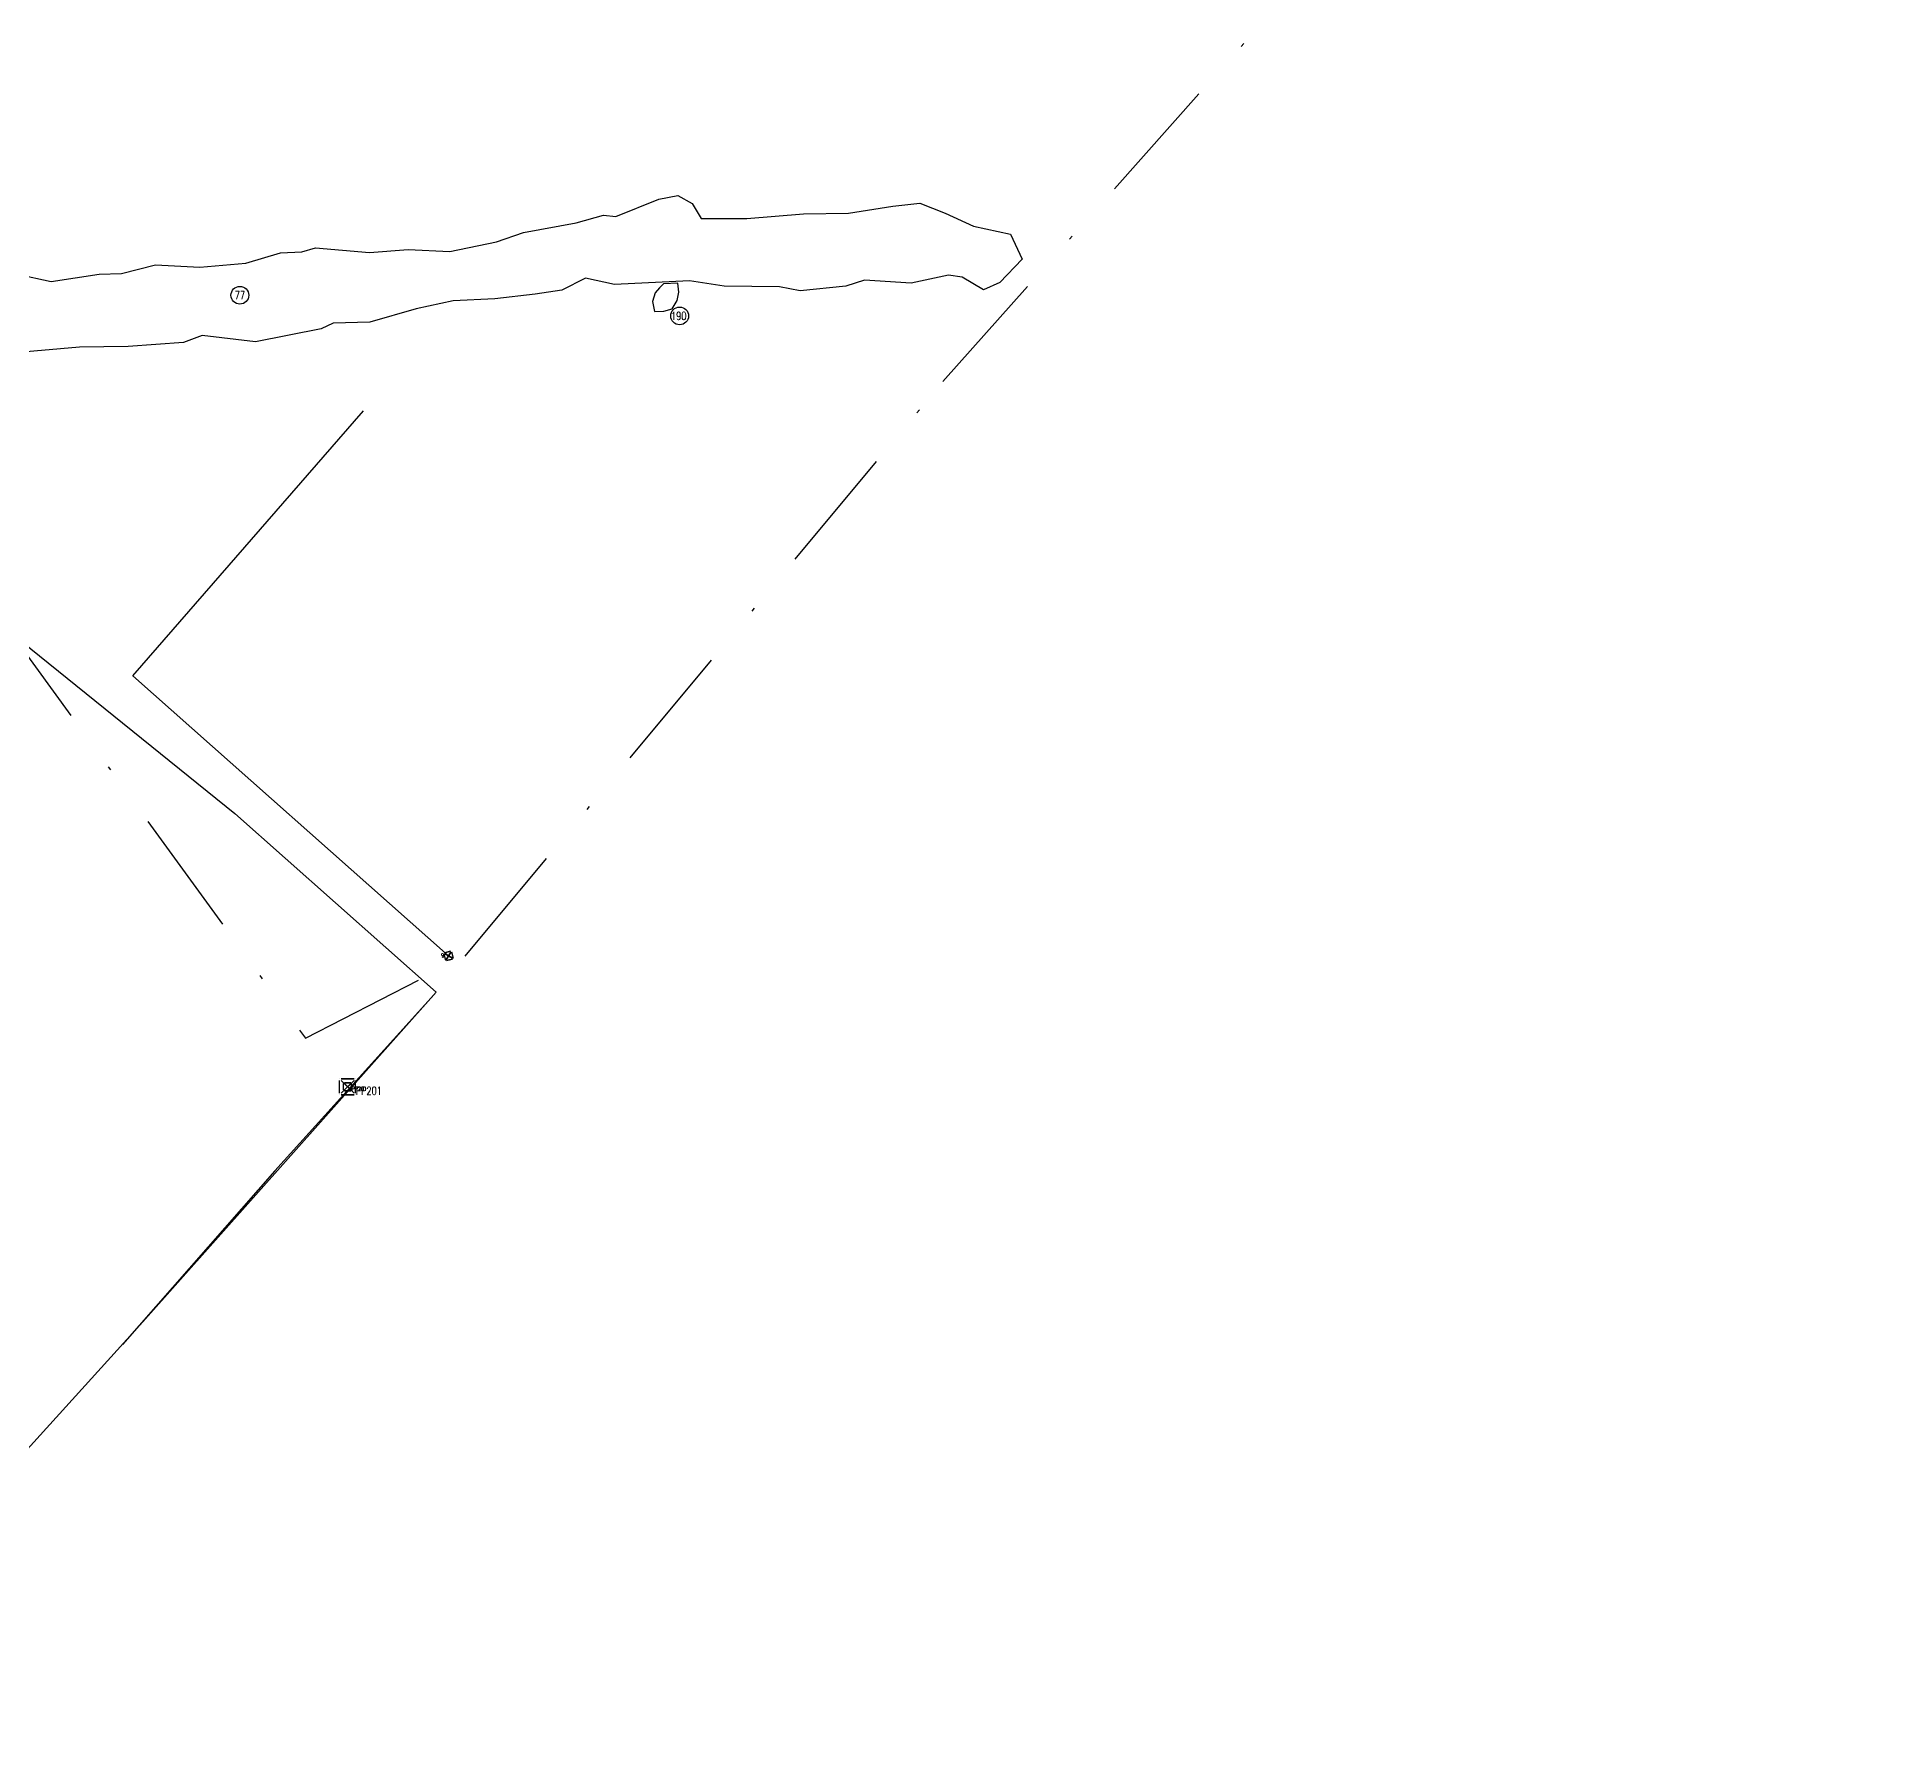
# Model space of a CAD drawing. Header units: millimetres. Extents: x -51 to 4462813, y 19 to 5794154.
# Drawn here: x 4462767.55 to 4462813.41, y 5794042.56 to 5794084.88 of the extents above; entities that cross this region are included whole.
import ezdxf

# ---------------------------------------------------------------- set-up
doc = ezdxf.new("R2010")
doc.units = ezdxf.units.MM
doc.linetypes.add('STRICHPUNKT', pattern=[25.4, 12.7, -6.35, 0, -6.35])
doc.linetypes.add('STRICHPUNKTX2', pattern=[50.8, 25.4, -12.7, 0, -12.7])
for name, color, linetype in [('Befunde', 7, 'Continuous'), ('Befundnummern', 7, 'Continuous'), ('CONTROL', 7, 'Continuous'), ('Gebäudehallen', 150, 'Continuous'), ('GGuk', 5, 'Continuous'), ('Grabungsgrenze', 102, 'STRICHPUNKTX2'), ('Passpunkte', 6, 'Continuous')]:
    doc.layers.add(name, color=color, linetype=linetype)
doc.styles.add('ROMANS', font='ROMANS.shx', dxfattribs={"width": 0.75})

# ---------------------------------------------------------------- blocks, each defined once
blk = doc.blocks.new('CONTROL')
for p, q in [((-0.1, 0.1, 0.1), (-0.1, 0.1, -0.1)), ((-0.1, -0.07999999999999999, -0.1), (-0.1, 0.08, -0.1)), ((-0.1, -0.07999999999999999, 0.1), (-0.1, 0.08, 0.1)), ((0.08, 0.1, 0.1), (-0.07999999999999999, 0.1, 0.1)), ((-0.07999999999999999, 0.1, -0.1), (0.08, 0.1, -0.1)), ((0.08, -0.08, 0.08), (-0.07999999999999999, 0.07999999999999999, -0.07999999999999996)), ((-0.07999999999999999, -0.07999999999999999, -0.07999999999999999), (0.08, 0.08, 0.07999999999999999)), ((-0.07999999999999999, 0.07999999999999999, 0.07999999999999999), (0.08, -0.08, -0.07999999999999999)), ((0.08, 0.08, -0.08), (-0.07999999999999999, -0.07999999999999999, 0.07999999999999996)), ((0.1, 0.1, -0.1), (0.1, 0.1, 0.1)), ((0.1, -0.08, -0.1), (0.1, 0.07999999999999999, -0.1)), ((0.1, -0.08, 0.1), (0.1, 0.07999999999999999, 0.1)), ((-0.1, -0.1, 0.1), (-0.1, -0.1, -0.1)), ((0.08, -0.1, 0.1), (-0.07999999999999999, -0.1, 0.1)), ((-0.07999999999999999, -0.1, -0.1), (0.08, -0.1, -0.1)), ((0.1, -0.1, -0.1), (0.1, -0.1, 0.1))]:
    blk.add_line(p, q)
at = {"style": 'ROMANS', "width": 0.75}
blk.add_attdef('NUMMER', (0.1, -0.1), '', height=0.1, dxfattribs=at)

msp = doc.modelspace()

# ---------------------------------------------------------------- linework, layer by layer
at = {"layer": 'Befunde'}
for points in [[(4462782.025973015, 5794080.377765287, 51.43604729101562), (4462783.100973014, 5794080.814765287, 51.44704729101562), (4462783.580973014, 5794080.907765287, 51.45404729101563), (4462783.939973014, 5794080.704765286, 51.42704729101563), (4462784.164973014, 5794080.333765287, 51.42204729101562), (4462785.300973014, 5794080.333765287, 51.38804729101562), (4462786.718973014, 5794080.449765286, 51.38104729101563), (4462787.847973014, 5794080.467765287, 51.38004729101562), (4462788.949973014, 5794080.643765287, 51.38504729101562), (4462789.630973014, 5794080.716765286, 51.41604729101562), (4462790.261973014, 5794080.462765287, 51.40804729101562), (4462790.968973014, 5794080.138765287, 51.41404729101562), (4462791.892973014, 5794079.935765287, 51.42404729101563), (4462792.187973014, 5794079.316765287, 51.40104729101562), (4462791.623973014, 5794078.733765286, 51.43004729101563), (4462791.215973014, 5794078.545765286, 51.40704729101562), (4462790.686973014, 5794078.861765287, 51.38904729101562), (4462790.345973014, 5794078.916765287, 51.38704729101563), (4462789.412973014, 5794078.716765286, 51.35404729101563), (4462788.241973014, 5794078.793765287, 51.36104729101562), (4462787.780973014, 5794078.636765286, 51.36804729101562), (4462786.639973014, 5794078.519765287, 51.36604729101563), (4462786.117973014, 5794078.625765286, 51.36404729101562), (4462784.739973014, 5794078.638765287, 51.34304729101562), (4462783.868973014, 5794078.771765286, 51.36204729101562), (4462781.996973014, 5794078.680765286, 51.38204729101562), (4462781.269973014, 5794078.842765287, 51.34504729101563), (4462780.679973014, 5794078.541765287, 51.36304729101563), (4462780.014973014, 5794078.438765286, 51.34604729101562), (4462779.003973014, 5794078.323765286, 51.34604729101562), (4462777.965973014, 5794078.269765287, 51.34604729101562), (4462777.037973014, 5794078.076765287, 51.36804729101562), (4462775.880973014, 5794077.741765287, 51.41904729101562), (4462774.961973014, 5794077.716765286, 51.43004729101563), (4462774.660973014, 5794077.576765287, 51.41704729101562), (4462773.020973014, 5794077.251765287, 51.45004729101562), (4462771.686973014, 5794077.402765286, 51.44804729101563), (4462771.220973014, 5794077.229765287, 51.45904729101562), (4462769.840973014, 5794077.133765287, 51.45204729101562), (4462768.624973014, 5794077.114765286, 51.42604729101562), (4462767.005973014, 5794076.970765286, 51.36704729101562)], [(4462767.070973014, 5794078.940765286, 51.43404729101562), (4462767.909973014, 5794078.755765286, 51.44404729101562), (4462769.111973014, 5794078.940765286, 51.42704729101563), (4462769.672973014, 5794078.958765287, 51.41904729101562), (4462770.525973015, 5794079.169765286, 51.43004729101563), (4462771.627973014, 5794079.113765287, 51.41804729101563), (4462772.781973014, 5794079.218765287, 51.43504729101563), (4462773.647973014, 5794079.473765287, 51.45704729101563), (4462774.181973014, 5794079.494765286, 51.43204729101562), (4462774.521973014, 5794079.598765287, 51.45604729101562), (4462775.871973014, 5794079.480765286, 51.43504729101563), (4462776.834973014, 5794079.553765287, 51.41004729101562), (4462777.876973014, 5794079.502765287, 51.39004729101563), (4462779.045973014, 5794079.750765286, 51.41404729101562), (4462779.722973014, 5794079.978765287, 51.39504729101562), (4462781.033973014, 5794080.225765286, 51.42104729101562), (4462781.720973014, 5794080.411765287, 51.43704729101562), (4462782.025973015, 5794080.377765287, 51.43604729101562)]]:
    msp.add_polyline3d(points, dxfattribs=at)
msp.add_polyline3d([(4462783.221973014, 5794078.697765286, 51.37304729101562), (4462783.117973014, 5794078.594765287, 51.36604729101563), (4462783.012973014, 5794078.471765286, 51.37004729101562), (4462782.941973014, 5794078.255765286, 51.37104729101562), (4462782.993973014, 5794078.007765287, 51.35704729101563), (4462783.227973014, 5794078.014765287, 51.35304729101562), (4462783.432973014, 5794078.076765287, 51.36304729101563), (4462783.565973014, 5794078.278765286, 51.35404729101563), (4462783.600973014, 5794078.493765286, 51.34604729101562), (4462783.574973014, 5794078.711765287, 51.34904729101562)], close=True, dxfattribs=at)
at = {"layer": 'Befundnummern'}
for centre in [(4462772.631100752, 5794078.412855058, -0.0079527089843765), (4462783.623581906, 5794077.895997337, -0.0079527089843765)]:
    msp.add_circle(centre, 0.2223130268976092, dxfattribs=at)
at = {"layer": 'Gebäudehallen'}
msp.add_polyline3d([(4462777.845306761, 5794061.894816104, 52.6751), (4462769.952318113, 5794068.898669014, 52.7723), (4462775.723765722, 5794075.519420044, 52.6928)], dxfattribs=at)
msp.add_polyline3d([(4462777.845306761, 5794061.894816104, 52.6751), (4462769.952318113, 5794068.898669014, 52.7723), (4462775.723765722, 5794075.519420044, 52.6928)], dxfattribs=at)
at = {"layer": 'GGuk'}
msp.add_polyline3d([(4462732.375119656, 5794067.76951787, 52.2341), (4462733.916575453, 5794069.53783416, 52.208), (4462738.754522878, 5794075.095325444, 51.9788), (4462742.032958051, 5794078.87352572, 51.966), (4462743.437767557, 5794077.93729036, 51.9095), (4462744.455363575, 5794076.936915114, 51.9032), (4462747.243710965, 5794079.859717386, 51.8771), (4462750.943610959, 5794083.837944617, 51.8759), (4462754.491131959, 5794080.646995055, 51.8129), (4462760.82727837, 5794075.132167285, 51.9759), (4462766.446914198, 5794070.342887157, 52.0747), (4462772.504813449, 5794065.452629157, 52.2717), (4462777.538036071, 5794060.990965961, 52.1781), (4462770.206306376, 5794052.748158068, 52.2273), (4462760.970243763, 5794042.561457109, 52.4179), (4462756.875932781, 5794045.257737805, 52.5085), (4462749.691240951, 5794051.576980025, 52.3746), (4462741.154589945, 5794059.482900762, 52.2593), (4462734.632750979, 5794065.599858723, 52.1326)], close=True, dxfattribs=at)
msp.add_polyline3d([(4462777.4919926, 5794060.928843348, 52.1381), (4462773.509048686, 5794056.524887623, 52.2231), (4462769.701151567, 5794052.183681163, 52.2524), (4462769.701151567, 5794052.183681163, 52.2524), (4462769.701151567, 5794052.183681163, 52.2524), (4462769.701151567, 5794052.183681163, 52.2524), (4462769.701151567, 5794052.183681163, 52.2524), (4462769.701151567, 5794052.183681163, 52.2524)], dxfattribs=at)
at = {"layer": 'Grabungsgrenze', "linetype": 'STRICHPUNKT', "ltscale": 0.25, "extrusion": (0.005225786931925404, 0.01592855996885687, 0.99985947619066), "elevation": 115666.1395318162}
msp.add_lwpolyline([(-2434247.530232921, -6895606.0785405), (-2434207.542706097, -6895624.437306608), (-2434196.756586841, -6895628.773541961), (-2434187.945192683, -6895632.457409031), (-2434175.751821678, -6895637.447434158), (-2434172.079705772, -6895628.439071706), (-2434166.657151827, -6895615.136569125), (-2434159.389753434, -6895597.308332333), (-2434155.444996382, -6895587.631916328), (-2434151.631965572, -6895571.174017353), (-2434179.972000374, -6895559.445580714), (-2434181.868468462, -6895569.509578764), (-2434184.04907192, -6895577.443742826), (-2434188.05734057, -6895576.564276198), (-2434189.664223279, -6895576.211327697), (-2434193.874879119, -6895574.381561054), (-2434192.187789483, -6895570.530456458), (-2434199.926229467, -6895566.270976847), (-2434209.621348705, -6895562.616431964), (-2434212.853055117, -6895561.398250338), (-2434223.517012135, -6895553.698790537), (-2434226.672809318, -6895556.895610892), (-2434233.542612047, -6895574.268094346), (-2434238.603793207, -6895585.91481626)], close=True, dxfattribs=at)

# ---------------------------------------------------------------- block references
msp.add_blockref('CONTROL', (4462775.324973014, 5794058.624765286, 52.34204729101562)).add_auto_attribs({'NUMMER': 'PP201'})
msp.add_blockref('CONTROL', (4462775.324973014, 5794058.624765286, 52.34204729101562)).add_auto_attribs({'NUMMER': 'PP201'})
at = {"layer": 'CONTROL'}
ref = msp.add_blockref('CONTROL', (4462777.845306761, 5794061.894816104, 52.6751), dxfattribs=dict(at, rotation=194.2283887535801))
ref.add_attrib('NUMMER', '6', (4462777.723795623, 5794061.967169704, 52.6751), dxfattribs={"layer": '0', "color": 0, "height": 0.1, "rotation": 194.2283887226186, "style": 'ROMANS', "width": 0.75})
ref = msp.add_blockref('CONTROL', (4462777.845306761, 5794061.894816104, 52.6751), dxfattribs=dict(at, rotation=194.2283887535801))
ref.add_attrib('NUMMER', '6', (4462777.723795623, 5794061.967169704, 52.6751), dxfattribs={"layer": '0', "color": 0, "height": 0.1, "rotation": 194.2283887226186, "style": 'ROMANS', "width": 0.75})
at = {"layer": 'Passpunkte', "xscale": 2, "yscale": 2, "zscale": 2}
msp.add_blockref('CONTROL', (4462775.324973014, 5794058.624765286, 52.34204729101562), dxfattribs=at).add_auto_attribs({'NUMMER': 'PP201'})
msp.add_blockref('CONTROL', (4462775.324973014, 5794058.624765286, 52.34204729101562), dxfattribs=at).add_auto_attribs({'NUMMER': 'PP201'})

# ---------------------------------------------------------------- texts
at = {"layer": 'Befundnummern', "style": 'ROMANS', "width": 0.75}
for s, p in [('77', (4462772.504173711, 5794078.312848036, -0.0079527089843765)), ('190', (4462783.408261323, 5794077.796897586, -0.0079527089843765))]:
    msp.add_text(s, height=0.2, dxfattribs=at).set_placement(p)

doc.saveas('drawing.dxf')
